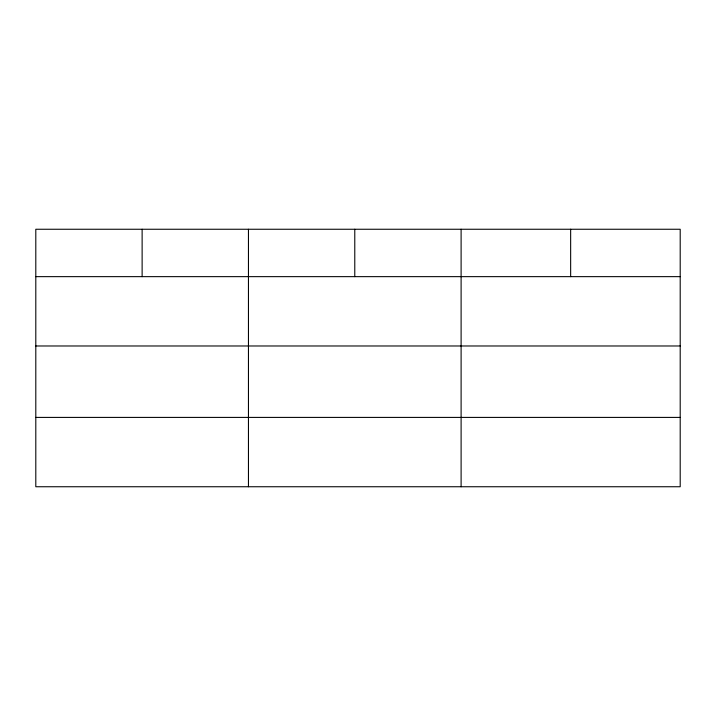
<?xml version="1.0" encoding="UTF-8"?>
<svg xmlns="http://www.w3.org/2000/svg" width="716" height="716" viewBox="0 0 716 716"><rect width="100%" height="100%" fill="white"/><g stroke="black" fill="none" stroke-linecap="round" stroke-linejoin="round"><path stroke-width="1.07" d="M680.2 345.98L680.2 229.254L35.8 229.254L35.8 486.746L680.2 486.746L680.2 345.98L35.8 345.98M35.8 276.645L680.2 276.645M35.8 417.41L680.2 417.41M570.652 229.254L570.652 276.645M461.104 229.254L461.104 486.746M354.778 229.254L354.778 276.645M248.452 229.254L248.452 486.746M142.126 229.254L142.126 276.645"/></g></svg>
